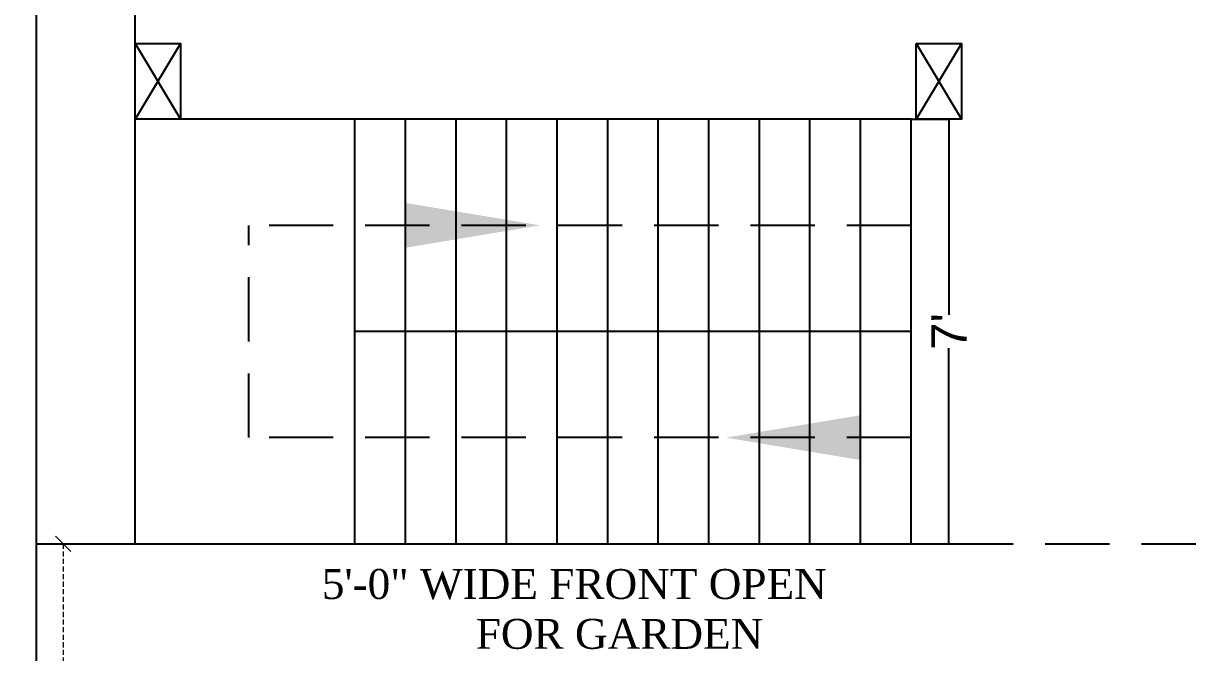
# Model space of a CAD drawing. Header units: inches. Extents: x 572007 to 584304, y -133032 to -127720.
# Drawn here: x 573082.6 to 573313, y -132208.9 to -132084.4 of the extents above; entities that cross this region are included whole.
import ezdxf

# ---------------------------------------------------------------- set-up
doc = ezdxf.new("R2010")
doc.units = ezdxf.units.IN
doc.header["$LTSCALE"] = 2
doc.header["$MEASUREMENT"] = 0
doc.header["$PDSIZE"] = 60727.40515
doc.linetypes.add('DASHED', pattern=[0.75, 0.5, -0.25])
doc.linetypes.add('HIDDEN', pattern=[9.525, 6.35, -3.175])
doc.styles.add('MtXpl_Times_New_Roma', font='times.ttf')
doc.styles.get("Standard").update_dxf_attribs({"font": 'arial.ttf'})
doc.dimstyles.new('Standard$0', dxfattribs={"dimtxt": 12, "dimasz": 2.5, "dimexe": 0, "dimexo": 0, "dimgap": 0, "dimtad": 0, "dimdec": 1, "dimzin": 0, "dimdsep": 46, "dimlunit": 4, "dimtxsty": 'Standard', "dimblk": 'ARCHTICK', "dimcen": 15.09, "dimclrd": 47, "dimadec": 0, "dimazin": 0, "dimtfac": 1, "dimtdec": 1, "dimtofl": 0, "dimtmove": 0, "dimatfit": 3, "dimldrblk": 'ARCHTICK', "dimfxl": 1, "dimtolj": 1, "dimtzin": 0, "dimlwd": 20, "dimarcsym": 0})

# ---------------------------------------------------------------- blocks, each defined once
blk = doc.blocks.new('_Oblique')
at = {"color": 0, "linetype": 'ByBlock', "lineweight": -2}
blk.add_line((-0.5, -0.5), (0.5, 0.5), dxfattribs=at)
blk = doc.blocks.new('*D15')
at = {"color": 0, "lineweight": -2, "transparency": 16777216}
for p, q in [((573085.74, -132187.37), (573090.5, -132187.37)), ((573085.74, -132247.37), (573090.5, -132247.37))]:
    blk.add_line(p, q, dxfattribs=at)
at = {"color": 47, "linetype": 'DASHED', "lineweight": 15, "transparency": 16777216}
for p, q in [((573090.5, -132187.37), (573090.5, -132213.68)), ((573090.5, -132247.37), (573090.5, -132221.05))]:
    blk.add_line(p, q, dxfattribs=at)
at = {"layer": 'DEFPOINTS', "color": 0, "transparency": 16777216}
for p in [(573083.74, -132187.37), (573083.74, -132247.37), (573090.5, -132247.37)]:
    blk.add_point(p, dxfattribs=at)
at = {"color": 47, "lineweight": 15, "transparency": 16777216, "xscale": 3, "yscale": 3, "zscale": 3}
for p, rotation in [((573090.5, -132187.37), 90), ((573090.5, -132247.37), 270)]:
    blk.add_blockref('_Oblique', p, dxfattribs=dict(at, rotation=rotation))
at = {"transparency": 16777216, "insert": (573090.5, -132217.37), "char_height": 12, "attachment_point": 5, "rotation": 90}
blk.add_mtext("\\A1;{\\H0.66667x;5'}", dxfattribs=at)

msp = doc.modelspace()

# ---------------------------------------------------------------- linework, layer by layer
for p, q in [((573085.24, -132242.87), (573085.24, -131471.87)), ((573104.74, -132127.37), (573104.74, -131515.37)), ((573258.24, -132103.37), (573104.74, -132103.37)), ((573104.74, -132187.37), (573104.74, -132103.37)), ((573148.24, -132187.37), (573148.24, -132103.37)), ((573158.24, -132187.37), (573158.24, -132103.37)), ((573168.24, -132187.37), (573168.24, -132103.37)), ((573178.24, -132187.37), (573178.24, -132103.37)), ((573188.24, -132187.37), (573188.24, -132103.37)), ((573198.24, -132187.37), (573198.24, -132103.37)), ((573208.24, -132187.37), (573208.24, -132103.37)), ((573218.24, -132187.37), (573218.24, -132103.37)), ((573228.24, -132187.37), (573228.24, -132103.37)), ((573238.24, -132187.37), (573238.24, -132103.37)), ((573248.24, -132187.37), (573248.24, -132103.37)), ((573258.24, -132187.37), (573258.24, -132103.37)), ((573258.24, -132145.37), (573148.24, -132145.37))]:
    msp.add_line(p, q)
at = {"color": 240}
for p, q in [((573113.74, -132088.37), (573104.74, -132103.37)), ((573104.74, -132088.37), (573113.74, -132103.37)), ((573268.24, -132088.37), (573259.24, -132103.37)), ((573259.24, -132088.37), (573268.24, -132103.37))]:
    msp.add_line(p, q, dxfattribs=at)
at = {"linetype": 'ByBlock'}
msp.add_line((573258.24, -132103.37), (573262.24, -132103.37), dxfattribs=at)
at = {"linetype": 'Continuous'}
for p, q in [((573262.24, -132103.37), (573265.92, -132103.37)), ((573265.74, -132103.37), (573265.74, -132142.08)), ((573265.74, -132187.37), (573265.74, -132148.65))]:
    msp.add_line(p, q, dxfattribs=at)
at = {"linetype": 'HIDDEN'}
for p, q in [((573258.24, -132124.37), (573127.24, -132124.37)), ((573127.24, -132166.37), (573127.24, -132124.37)), ((573258.24, -132166.37), (573127.24, -132166.37))]:
    msp.add_line(p, q, dxfattribs=at)
at = {"color": 0}
msp.add_line((573085.24, -132187.37), (573265.74, -132187.37), dxfattribs=at)
at = {"color": 0, "linetype": 'HIDDEN'}
msp.add_line((573265.74, -132187.37), (573476.74, -132187.37), dxfattribs=at)
at = {"color": 240}
for points in [[(573104.74, -132088.37), (573113.74, -132088.37), (573113.74, -132103.37), (573104.74, -132103.37)], [(573259.24, -132088.37), (573268.24, -132088.37), (573268.24, -132103.37), (573259.24, -132103.37)]]:
    msp.add_lwpolyline(points, close=True, dxfattribs=at)
msp.add_solid([(573158.24, -132119.93), (573184.84, -132124.37), (573158.24, -132128.8)])
at = {"color": 0}
msp.add_solid([(573248.24, -132170.8), (573221.64, -132166.37), (573248.24, -132161.93)], dxfattribs=at)

# ---------------------------------------------------------------- texts
at = {"color": 182, "linetype": 'ByBlock', "insert": (573265.74, -132145.37), "char_height": 7, "attachment_point": 5, "rotation": 90}
msp.add_mtext("\\A1;7'", dxfattribs=at)
at = {"color": 174, "true_color": 0x0000a3, "insert": (573141.72, -132192.37), "char_height": 5.9202, "attachment_point": 1, "style": 'MtXpl_Times_New_Roma'}
msp.add_mtext_dynamic_manual_height_columns('\\pxqc;5\'-0" WIDE FRONT OPEN         FOR GARDEN ', width=99.8304, gutter_width=1026.5, heights=[0], dxfattribs=at)

# ---------------------------------------------------------------- dimensions: what is measured, and where the dimension line sits
at = {"color": 0}
dim = msp.add_aligned_dim(p1=(573083.74, -132187.37), p2=(573083.74, -132247.37), distance=6.76, text='{\\H0.66667x;<>}', dimstyle='Standard$0', override={"dimasz": 3, "dimexo": 2, "dimblk": 'Oblique', "dimclrt": 256, "dimaunit": 3, "dimldrblk": 'Oblique', "dimfxl": 6, "dimfxlon": 1, "dimlwd": 15, "dimarcsym": 1}, dxfattribs=at)
dim.commit()
dim.dimension.update_dxf_attribs({"geometry": '*D15', "text_midpoint": (573090.5, -132217.37)})

doc.saveas('drawing.dxf')
